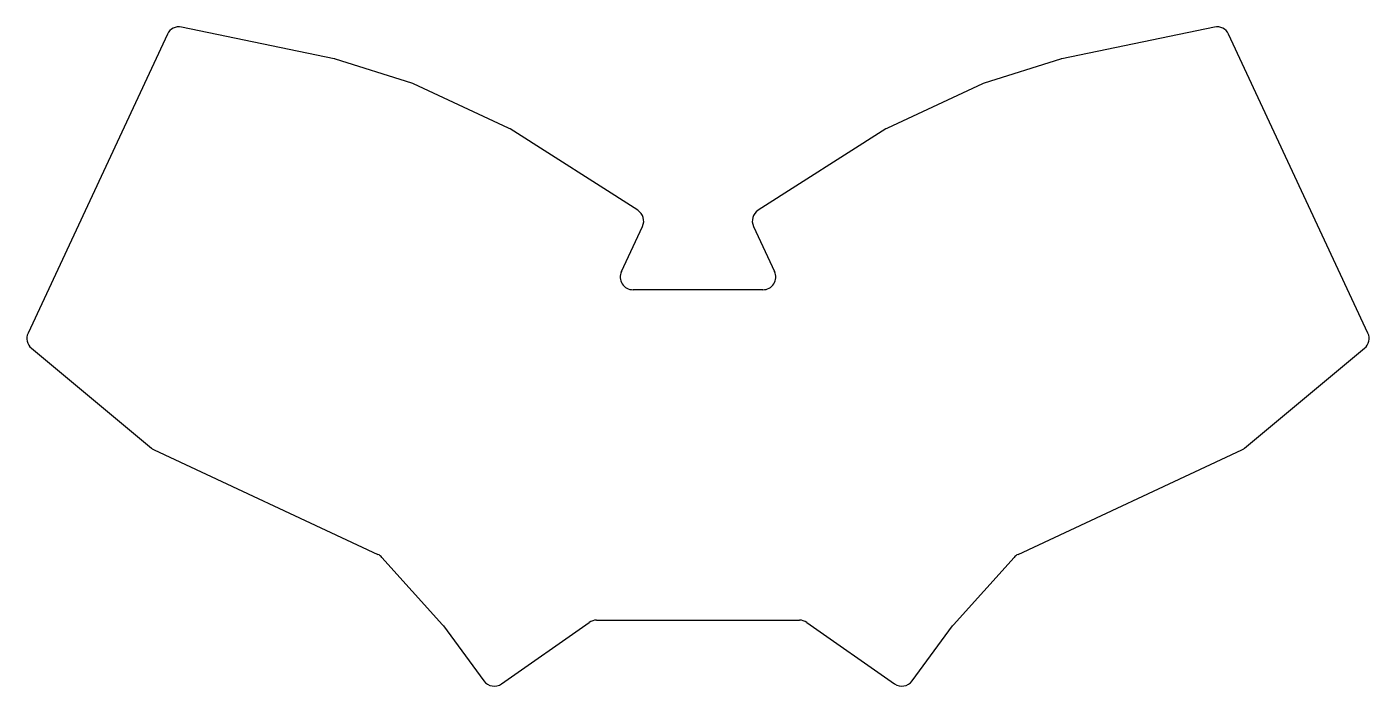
# Model space of a CAD drawing. Header units: millimetres. Extents: x -8 to 308, y -70 to 85.
import ezdxf

# ---------------------------------------------------------------- set-up
doc = ezdxf.new("R2010")
doc.units = ezdxf.units.MM

msp = doc.modelspace()

# ---------------------------------------------------------------- linework, layer by layer
for p, q in [((64.33, 77.79), (28.47, 85.22)), ((271.23, 85.22), (235.37, 77.79)), ((25.14, 83.55), (-7.62, 13.3)), ((307.32, 13.3), (274.56, 83.55)), ((82.61, 72.03), (64.62, 77.71)), ((235.08, 77.71), (217.09, 72.03)), ((105.33, 61.47), (82.98, 71.89)), ((216.72, 71.89), (194.38, 61.47)), ((135.7, 42.17), (105.67, 61.28)), ((194.03, 61.28), (164, 42.17)), ((131.86, 27.76), (136.81, 38.37)), ((162.89, 38.37), (167.84, 27.76)), ((165.12, 23.49), (134.58, 23.49)), ((-6.82, 9.73), (21.39, -13.75)), ((278.31, -13.75), (306.52, 9.73)), ((22.04, -14.17), (74.61, -38.71)), ((225.1, -38.71), (277.66, -14.17)), ((75.57, -39.43), (89.81, -55.25)), ((209.89, -55.25), (224.14, -39.43)), ((90, -55.48), (99.54, -68.46)), ((103.68, -69.14), (124.3, -54.7)), ((126.02, -54.16), (173.69, -54.16)), ((175.41, -54.7), (196.03, -69.14)), ((200.16, -68.46), (209.7, -55.48))]:
    msp.add_line(p, q)
for centre, start, end in [((27.86, 82.29), 78.2908, 155), ((271.84, 82.29), 25, 101.7092), ((63.72, 74.85), 72.4764, 78.2908), ((235.98, 74.85), 101.7092, 107.5236), ((81.71, 69.17), 65, 72.4764), ((217.99, 69.17), 107.5236, 115), ((104.06, 58.75), 57.5236, 65), ((195.64, 58.75), 115, 122.4764), ((134.09, 39.64), 335, 57.5236), ((165.61, 39.64), 122.4764, 205), ((134.58, 26.49), 155, 270), ((165.12, 26.49), 270, 25), ((-4.9, 12.03), 155, 230.2231), ((304.6, 12.03), 309.7769, 25), ((23.31, -11.45), 230.2231, 244.9683), ((276.39, -11.45), 295.0317, 309.7769), ((73.34, -41.43), 42, 64.9683), ((226.36, -41.43), 115.0317, 138), ((87.58, -57.26), 36.3073, 42), ((126.02, -57.16), 90, 125), ((173.69, -57.16), 55, 90), ((212.12, -57.26), 138, 143.6927), ((101.96, -66.68), 216.3073, 305), ((197.75, -66.68), 235, 323.6927)]:
    msp.add_arc(centre, 3, start, end)

doc.saveas('drawing.dxf')
